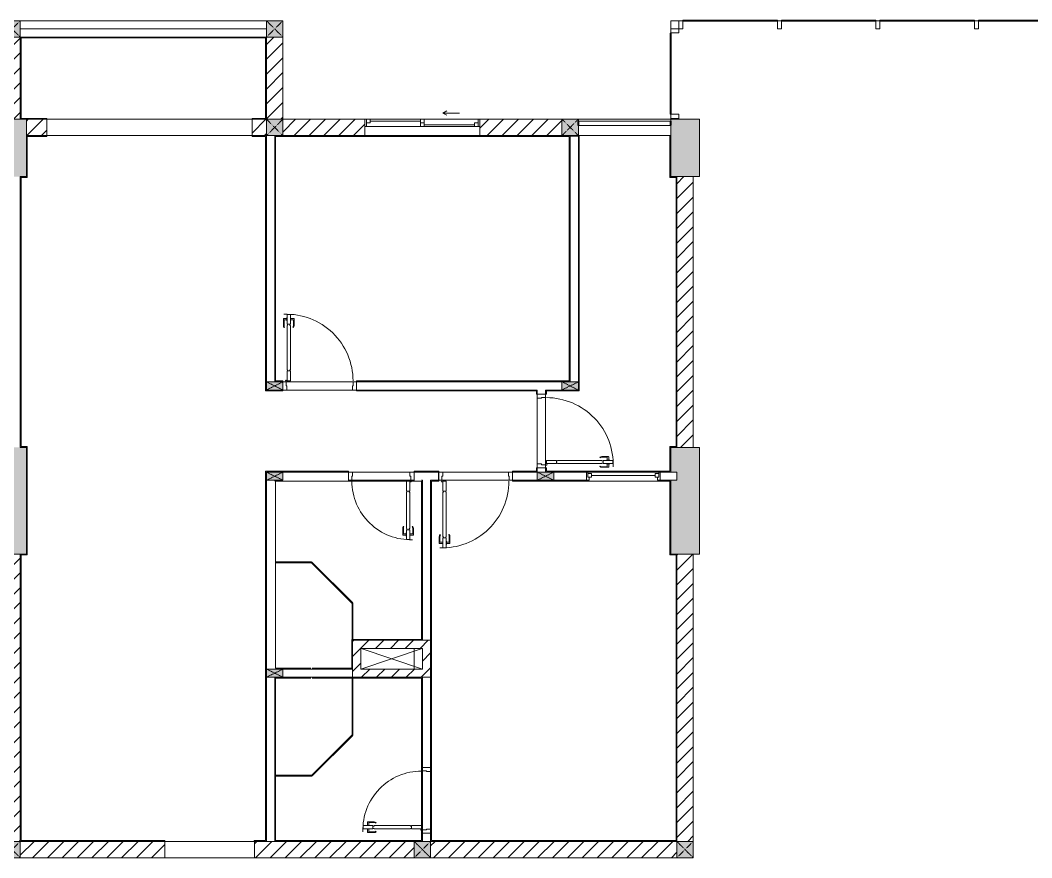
# Model space of a CAD drawing. Header units: millimetres. Extents: x 31444 to 224909, y 392 to 78637.
# Drawn here: x 166807 to 179132, y 35537 to 45743 of the extents above; entities that cross this region are included whole.
import ezdxf

# ---------------------------------------------------------------- set-up
doc = ezdxf.new("R2010")
doc.units = ezdxf.units.MM
doc.linetypes.add('IMPORT-Dash _2_', pattern=[6, 3, -3])
for name, color, linetype, lineweight in [('0-2', 130, 'Continuous', 9), ('A-DETL-GENF-7', 130, 'Continuous', 9), ('A-DOOR-2', 130, 'Continuous', 9), ('A-FLOR-1', 130, 'Continuous', 9), ('A-FLOR-HRAL-5', 130, 'Continuous', 9), ('A-GLAZ-6', 130, 'Continuous', 9), ('A-GLAZ-CURT-4', 130, 'Continuous', 9), ('A-GLAZ-CWMG-1', 130, 'Continuous', 9), ('A-WALL-1', 130, 'Continuous', 9), ('A-WALL-PATT-3', 130, 'Continuous', 9), ('A_1404_dwg-1', 130, 'Continuous', 9), ('I-WALL', 130, 'Continuous', 9), ('I-WALL-1', 130, 'Continuous', 9), ('S-COLS-1', 130, 'Continuous', 9), ('S-COLS-11', 130, 'IMPORT-Dash _2_', 9), ('S-COLS-2', 130, 'Continuous', 9), ('S-COLS-4', 130, 'Continuous', 9), ('S-COLS-HDLN-2', 130, 'IMPORT-Dash _2_', 9)]:
    doc.layers.add(name, color=color, linetype=linetype, lineweight=lineweight)
pattern_1 = [(45, (0, 0), (-90.50967, 90.50967), [])]

# ---------------------------------------------------------------- blocks, each defined once
blk = doc.blocks.new('A_1404_dwg_NCV_TKTC_KET CAU_rvt-1-TKTC_MB HOÀN THIỆN SÀN TẦNG 3-4-4819833-KeyPlan-CH3')
at = {"layer": 'S-COLS-1'}
for points in [[(69253, 43837), (69328, 43837), (69328, 44537), (68978, 44536), (68978, 43837), (69253, 43837)], [(77528, 43837), (77528, 44537), (77178, 44536), (77183, 44512), (77183, 43837), (77453, 43837)], [(69253, 39237), (69328, 39237), (69328, 40537), (68978, 40537), (68978, 39237), (69053, 39237)], [(77253, 39237), (77528, 39237), (77528, 40537), (77178, 40537), (77178, 40237), (77253, 40237), (77253, 40137), (77178, 40137), (77178, 39237)]]:
    blk.add_hatch(color=256, dxfattribs=at).paths.add_polyline_path(points)
at = {"layer": 'A-FLOR-1'}
for p, q in [((75853, 44537), (72453, 44537)), ((76052, 44332), (76052, 44336))]:
    blk.add_line(p, q, dxfattribs=at)
at = {"layer": 'A-FLOR-1', "flags": 128}
blk.add_lwpolyline([(74053, 38087), (74053, 37837), (73403, 37837)], dxfattribs=at)
at = {"layer": 'S-COLS-2'}
for p, q in [((69253, 44537), (69053, 44537)), ((69328, 44337), (69328, 44537)), ((69053, 39237), (69253, 39237))]:
    blk.add_line(p, q, dxfattribs=at)
at = {"layer": 'S-COLS-2', "flags": 128}
for points in [[(77253, 43837), (77528, 43837), (77528, 44537), (77178, 44537)], [(77253, 39237), (77528, 39237), (77528, 40537), (77253, 40537)]]:
    blk.add_lwpolyline(points, dxfattribs=at)
blk = doc.blocks.new('A_1404_dwg_DOOR_CW_01 CANH MO-PANEL KINH - DIW_01-900x2200-CỬA GỖ VÂN LAMINATE-553375-TKTC_MB HOÀN THIỆN SÀN TẦNG 3-4-4819841-KeyPlan-CH3')
at = {"layer": 'A-DETL-GENF-7'}
for p, q in [((49615, 40124), (49615, 40203)), ((49658, 40207), (49619, 40207)), ((49623, 40186), (49623, 40124)), ((49658, 40190), (49627, 40190)), ((49702, 40207), (49741, 40207)), ((49702, 40190), (49733, 40190)), ((49737, 40186), (49737, 40124)), ((49745, 40124), (49745, 40203)), ((49623, 40098), (49629, 40103)), ((49736, 40098), (49730, 40103))]:
    blk.add_line(p, q, dxfattribs=at)
at = {"layer": 'A-DETL-GENF-7', "flags": 128}
for points in [[(49658, 40179), (49660, 40179), (49660, 40219), (49658, 40219)], [(49700, 40259), (49660, 40259), (49660, 40139), (49700, 40139)], [(49702, 40179), (49700, 40179), (49700, 40219), (49702, 40219)], [(49666, 39583), (49660, 39583), (49660, 40125), (49666, 40125), (49666, 40139), (49694, 40139), (49694, 40125), (49700, 40125), (49700, 39583), (49694, 39583), (49694, 39569), (49666, 39569)], [(49660, 39569), (49700, 39569), (49700, 39449), (49660, 39449)]]:
    blk.add_lwpolyline(points, close=True, dxfattribs=at)
at = {"layer": 'A-DETL-GENF-7'}
blk.add_circle((49710, 39447), 10, dxfattribs=at)
for centre, radius, start, end in [((49710, 39447), 814, 88, 180), ((49619, 40203), 4, 90, 180), ((49627, 40186), 4, 90, 180), ((49733, 40186), 4, 0, 90), ((49741, 40203), 4, 0, 90), ((49660, 40124), 45, 180, 215), ((49660, 40124), 37, 180, 215), ((49700, 40124), 37, 325, 0), ((49700, 40124), 45, 325, 0)]:
    blk.add_arc(centre, radius, start, end, dxfattribs=at)
at = {"layer": 'A-DOOR-2'}
blk.add_line((49710, 39437), (49685, 39437), dxfattribs=at)
at = {"layer": 'A-DOOR-2', "flags": 128}
for points in [[(48853, 39337), (48853, 39437), (48893, 39437), (48893, 39387), (48903, 39387), (48903, 39337)], [(49703, 39337), (49703, 39387), (49713, 39387), (49713, 39437), (49753, 39437), (49753, 39337)]]:
    blk.add_lwpolyline(points, close=True, dxfattribs=at)
blk = doc.blocks.new('A_1404_dwg_DOOR_CW_01 CANH MO-PANEL KINH - DIG_02-800x2200-CỬA NHÔM KÍNH-V57-TKTC_MB HOÀN THIỆN SÀN TẦNG 3-4-4819848-KeyPlan-CH3')
at = {"layer": 'A-DETL-GENF-7'}
for p, q in [((112440, 58427), (112519, 58427)), ((112523, 58384), (112523, 58423)), ((112414, 58419), (112418, 58413)), ((112414, 58305), (112418, 58312)), ((112502, 58419), (112440, 58419)), ((112502, 58305), (112440, 58305)), ((112440, 58297), (112519, 58297)), ((112506, 58384), (112506, 58415)), ((112506, 58340), (112506, 58309)), ((112523, 58340), (112523, 58301))]:
    blk.add_line(p, q, dxfattribs=at)
at = {"layer": 'A-DETL-GENF-7', "flags": 128}
for points in [[(111985, 58342), (111985, 58382), (111865, 58382), (111865, 58342)], [(111999, 58348), (111999, 58342), (112441, 58342), (112441, 58348), (112455, 58348), (112455, 58376), (112441, 58376), (112441, 58382), (111999, 58382), (111999, 58376), (111985, 58376), (111985, 58348)], [(112575, 58382), (112575, 58342), (112455, 58342), (112455, 58382)], [(112495, 58384), (112495, 58382), (112534, 58382), (112534, 58384)], [(112495, 58340), (112495, 58342), (112534, 58342), (112534, 58340)]]:
    blk.add_lwpolyline(points, close=True, dxfattribs=at)
at = {"layer": 'A-DETL-GENF-7'}
blk.add_circle((111863, 58392), 10, dxfattribs=at)
for centre, radius, start, end in [((112440, 58382), 45, 90, 125), ((112519, 58423), 4, 0, 90), ((111863, 58392), 714, 270, 2), ((112440, 58342), 45, 235, 270), ((112440, 58382), 37, 90, 125), ((112440, 58342), 37, 235, 270), ((112502, 58415), 4, 0, 90), ((112502, 58309), 4, 270, 0), ((112519, 58301), 4, 270, 0)]:
    blk.add_arc(centre, radius, start, end, dxfattribs=at)
at = {"layer": 'A-DOOR-2'}
blk.add_line((111853, 58392), (111853, 58367), dxfattribs=at)
at = {"layer": 'A-DOOR-2', "flags": 128}
for points in [[(111753, 58435), (111753, 58385), (111803, 58385), (111803, 58395), (111853, 58395), (111853, 58435)], [(111753, 57685), (111753, 57635), (111853, 57635), (111853, 57675), (111803, 57675), (111803, 57685)]]:
    blk.add_lwpolyline(points, close=True, dxfattribs=at)
blk = doc.blocks.new('A_1404_dwg_DOOR_CW_01 CANH MO-PANEL KINH - DIW_01-900x2200-CỬA GỖ VÂN LAMINATE-V58-TKTC_MB HOÀN THIỆN SÀN TẦNG 3-4-4819849-KeyPlan-CH3')
at = {"layer": 'A-DETL-GENF-7'}
for p, q in [((109882, 56930), (109882, 56969)), ((109966, 56973), (109886, 56973)), ((109899, 56930), (109899, 56961)), ((109903, 56965), (109966, 56965)), ((109991, 56965), (109987, 56959)), ((109882, 56886), (109882, 56847)), ((109966, 56843), (109886, 56843)), ((109899, 56886), (109899, 56855)), ((109903, 56851), (109966, 56851)), ((109991, 56851), (109987, 56858))]:
    blk.add_line(p, q, dxfattribs=at)
at = {"layer": 'A-DETL-GENF-7', "flags": 128}
for points in [[(109831, 56888), (109831, 56928), (109951, 56928), (109951, 56888)], [(109910, 56930), (109910, 56928), (109871, 56928), (109871, 56930)], [(109910, 56886), (109910, 56888), (109871, 56888), (109871, 56886)], [(110507, 56922), (110507, 56928), (109965, 56928), (109965, 56922), (109951, 56922), (109951, 56894), (109965, 56894), (109965, 56888), (110507, 56888), (110507, 56894), (110521, 56894), (110521, 56922)], [(110521, 56928), (110521, 56888), (110641, 56888), (110641, 56928)]]:
    blk.add_lwpolyline(points, close=True, dxfattribs=at)
at = {"layer": 'A-DETL-GENF-7'}
blk.add_circle((110643, 56878), 10, dxfattribs=at)
for centre, radius, start, end in [((110643, 56878), 814, 90, 182), ((109886, 56969), 4, 90, 180), ((109903, 56961), 4, 90, 180), ((109966, 56928), 45, 55, 90), ((109966, 56928), 37, 55, 90), ((109886, 56847), 4, 180, 270), ((109903, 56855), 4, 180, 270), ((109966, 56888), 37, 270, 305), ((109966, 56888), 45, 270, 305)]:
    blk.add_arc(centre, radius, start, end, dxfattribs=at)
at = {"layer": 'A-DOOR-2'}
blk.add_line((110653, 56878), (110653, 56903), dxfattribs=at)
at = {"layer": 'A-DOOR-2', "flags": 128}
blk.add_lwpolyline([(110753, 57685), (110753, 57735), (110653, 57735), (110653, 57695), (110703, 57695), (110703, 57685)], close=True, dxfattribs=at)
blk.add_lwpolyline([(110753, 56837), (110753, 56885), (110703, 56885), (110703, 56875), (110653, 56875), (110653, 56837)], dxfattribs=at)
blk = doc.blocks.new('A_1404_dwg_M_Fixed - 900 x 1400-901190-TKTC_MB HOÀN THIỆN SÀN TẦNG 3-4-4819850-KeyPlan-CH3')
at = {"layer": 'A-GLAZ-6'}
blk.add_line((111794, 60598), (111794, 61372), dxfattribs=at)
at = {"layer": 'A-GLAZ-6', "flags": 128}
for points in [[(111772, 61416), (111772, 61372), (111816, 61372), (111816, 61416), (111753, 61416), (111753, 61434)], [(111816, 61403), (111853, 61403), (111853, 61435)], [(111753, 60535), (111753, 60554), (111816, 60554), (111816, 60598), (111772, 60598), (111772, 60554)], [(111816, 60567), (111853, 60567), (111853, 60535)]]:
    blk.add_lwpolyline(points, dxfattribs=at)
blk = doc.blocks.new('A_1404_dwg_Railing - 50 x 10mm-901205-TKTC_MB HOÀN THIỆN SÀN TẦNG 3-4-4819861-KeyPlan-CH3')
at = {"layer": 'A-FLOR-HRAL-5', "flags": 128}
blk.add_lwpolyline([(107527, 61567), (107477, 61567), (107477, 61557), (107527, 61557)], close=True, dxfattribs=at)
blk = doc.blocks.new('A_1404_dwg_Railing - 50 x 10mm-901205-TKTC_MB HOÀN THIỆN SÀN TẦNG 3-4-V104-KeyPlan-CH3')
at = {"layer": 'A-FLOR-HRAL-5'}
blk.add_line((62258, 24562), (62258, 24612), dxfattribs=at)
at = {"layer": 'A-FLOR-HRAL-5', "flags": 128}
blk.add_lwpolyline([(62248, 24612), (62248, 24562), (62258, 24562)], dxfattribs=at)
blk = doc.blocks.new('A_1404_dwg_Railing - Railing-998722-TKTC_MB HOÀN THIỆN SÀN TẦNG 3-4-4819929-KeyPlan-CH3')
at = {"layer": 'A-FLOR-HRAL-5'}
for p, q in [((77173, 44512), (76058, 44512)), ((76058, 44462), (77173, 44462))]:
    blk.add_line(p, q, dxfattribs=at)
for name, p, rotation in [('A_1404_dwg_Railing - 50 x 10mm-901205-TKTC_MB HOÀN THIỆN SÀN TẦNG 3-4-V104-KeyPlan-CH3', (138305, 69074), 180), ('A_1404_dwg_Railing - 50 x 10mm-901205-TKTC_MB HOÀN THIỆN SÀN TẦNG 3-4-4819861-KeyPlan-CH3', (15616, 151990), 270)]:
    blk.add_blockref(name, p, dxfattribs=dict(rotation=rotation))
blk = doc.blocks.new('A_1404_dwg_System Panel - Glazed-647900-TKTC_MB HOÀN THIỆN SÀN TẦNG 3-4-4819871-KeyPlan-CH3')
at = {"layer": 'A-GLAZ-CURT-4'}
blk.add_hatch(color=256, dxfattribs=at).paths.add_polyline_path([(65500, 32532), (65943, 32532), (65943, 32542), (65500, 32537)])
blk.add_line((65943, 32542), (65500, 32542), dxfattribs=at)
at = {"layer": 'A-GLAZ-CURT-4', "flags": 128}
blk.add_lwpolyline([(65502, 32532), (65943, 32532), (65943, 32542)], dxfattribs=at)
blk = doc.blocks.new('A_1404_dwg_System Panel - Glazed-579379-TKTC_MB HOÀN THIỆN SÀN TẦNG 3-4-4819872-KeyPlan-CH3')
at = {"layer": 'A-GLAZ-CURT-4'}
blk.add_hatch(color=256, dxfattribs=at).paths.add_polyline_path([(65008, 32038), (65500, 32537), (65496, 32540), (65004, 32041)])
blk.add_line((65496, 32540), (65001, 32045), dxfattribs=at)
at = {"layer": 'A-GLAZ-CURT-4', "flags": 128}
blk.add_lwpolyline([(65009, 32039), (65504, 32533), (65496, 32540)], dxfattribs=at)
blk = doc.blocks.new('A_1404_dwg_System Panel - Glazed-703244-TKTC_MB HOÀN THIỆN SÀN TẦNG 3-4-4819930-KeyPlan-CH3')
at = {"layer": 'A-GLAZ-CURT-4'}
blk.add_hatch(color=256, dxfattribs=at).paths.add_polyline_path([(73301, 37033), (73306, 37033), (73303, 37727), (73296, 37727), (73297, 37036)])
at = {"layer": 'A-GLAZ-CURT-4', "flags": 128}
blk.add_lwpolyline([(73306, 37033), (73306, 37727), (73296, 37727), (73296, 37033)], close=True, dxfattribs=at)
blk = doc.blocks.new('A_1404_dwg_System Panel - Glazed-901200-TKTC_MB HOÀN THIỆN SÀN TẦNG 3-4-4819874-KeyPlan-CH3')
at = {"layer": 'A-GLAZ-CURT-4'}
blk.add_hatch(color=256, dxfattribs=at).paths.add_polyline_path([(65502, 29932), (65943, 29932), (65943, 29942), (65502, 29937), (65502, 29933)])
blk.add_line((65943, 29942), (65504, 29942), dxfattribs=at)
at = {"layer": 'A-GLAZ-CURT-4', "flags": 128}
blk.add_lwpolyline([(65502, 29932), (65943, 29932), (65943, 29942)], dxfattribs=at)
blk = doc.blocks.new('A_1404_dwg_System Panel - Glazed-579637-TKTC_MB HOÀN THIỆN SÀN TẦNG 3-4-4819875-KeyPlan-CH3')
at = {"layer": 'A-GLAZ-CURT-4'}
blk.add_hatch(color=256, dxfattribs=at).paths.add_polyline_path([(65499, 29933), (65502, 29944), (65004, 30435), (65003, 30429), (65009, 30423)])
blk.add_line((65506, 29940), (65009, 30437), dxfattribs=at)
at = {"layer": 'A-GLAZ-CURT-4', "flags": 128}
blk.add_lwpolyline([(65001, 30431), (65499, 29933), (65506, 29940)], dxfattribs=at)
blk = doc.blocks.new('A_1404_dwg_System Panel - Glazed-1013752-TKTC_MB HOÀN THIỆN SÀN TẦNG 3-4-4819931-KeyPlan-CH3')
at = {"layer": 'A-GLAZ-CURT-4'}
blk.add_hatch(color=256, dxfattribs=at).paths.add_polyline_path([(73306, 38192), (73301, 38639), (73296, 38636), (73296, 38192), (73304, 38192)])
at = {"layer": 'A-GLAZ-CURT-4', "flags": 128}
blk.add_lwpolyline([(73296, 38639), (73296, 38192), (73306, 38192), (73306, 38639)], close=True, dxfattribs=at)
blk = doc.blocks.new('A_1404_dwg_G1_SOF - BO TRU - 100x200-745959-TKTC_MB HOÀN THIỆN SÀN TẦNG 3-4-4819847-KeyPlan-CH3')
at = {"layer": 'S-COLS-1'}
blk.add_hatch(color=256, dxfattribs=at).paths.add_polyline_path([(111053, 40037), (111053, 40237), (110953, 40237), (110953, 40037)])
at = {"layer": 'S-COLS-1', "flags": 128}
blk.add_lwpolyline([(110953, 40037), (111053, 40037), (111053, 40237), (110953, 40237)], close=True, dxfattribs=at)
at = {"layer": 'S-COLS-HDLN-2'}
for p, q in [((110953, 40037), (111053, 40237)), ((111053, 40037), (110953, 40237))]:
    blk.add_line(p, q, dxfattribs=at)
blk = doc.blocks.new('A_1404_dwg_DOOR_CW_01 CANH MO-PANEL KINH - DIG_01-900x2200-CỬA NHÔM KÍNH-901215-TKTC_MB HOÀN THIỆN SÀN TẦNG 3-4-4819898-KeyPlan-CH3')
at = {"layer": 'A-DETL-GENF-7'}
for p, q in [((37908, 52507), (37869, 52507)), ((37952, 52507), (37991, 52507)), ((37865, 52424), (37865, 52503)), ((37873, 52486), (37873, 52424)), ((37873, 52398), (37879, 52403)), ((37908, 52490), (37877, 52490)), ((37952, 52490), (37983, 52490)), ((37986, 52398), (37980, 52403)), ((37987, 52486), (37987, 52424)), ((37995, 52424), (37995, 52503))]:
    blk.add_line(p, q, dxfattribs=at)
at = {"layer": 'A-DETL-GENF-7', "flags": 128}
for points in [[(37908, 52479), (37910, 52479), (37910, 52519), (37908, 52519)], [(37950, 52559), (37910, 52559), (37910, 52439), (37950, 52439)], [(37952, 52479), (37950, 52479), (37950, 52519), (37952, 52519)], [(37916, 51883), (37910, 51883), (37910, 52425), (37916, 52425), (37916, 52439), (37944, 52439), (37944, 52425), (37950, 52425), (37950, 51883), (37944, 51883), (37944, 51869), (37916, 51869)], [(37910, 51869), (37950, 51869), (37950, 51749), (37910, 51749)]]:
    blk.add_lwpolyline(points, close=True, dxfattribs=at)
at = {"layer": 'A-DETL-GENF-7'}
blk.add_circle((37960, 51747), 10, dxfattribs=at)
for centre, radius, start, end in [((37960, 51747), 814, 88, 180), ((37869, 52503), 4, 90, 180), ((37991, 52503), 4, 0, 90), ((37910, 52424), 45, 180, 215), ((37877, 52486), 4, 90, 180), ((37910, 52424), 37, 180, 215), ((37950, 52424), 37, 325, 0), ((37983, 52486), 4, 0, 90), ((37950, 52424), 45, 325, 0)]:
    blk.add_arc(centre, radius, start, end, dxfattribs=at)
at = {"layer": 'A-DOOR-2'}
blk.add_line((37960, 51737), (37935, 51737), dxfattribs=at)
at = {"layer": 'A-DOOR-2', "flags": 128}
for points in [[(37103, 51637), (37103, 51737), (37143, 51737), (37143, 51687), (37153, 51687), (37153, 51637)], [(37953, 51637), (37953, 51687), (37963, 51687), (37963, 51737), (38003, 51737), (38003, 51637)]]:
    blk.add_lwpolyline(points, close=True, dxfattribs=at)
blk = doc.blocks.new('A_1404_dwg_NCV_TKTC_TANG 3 - 4_rvt-1-TKTC_MB HOÀN THIỆN SÀN TẦNG 3-4-4819943-KeyPlan-CH3')
at = {"layer": 'A-WALL-PATT-3'}
for points in [[(69263, 44547), (69263, 45537), (69253, 45537), (69253, 44547)], [(72253, 44537), (72253, 45537), (72243, 45537), (72243, 44537)], [(69328, 43827), (69338, 43827), (69338, 44327), (69328, 44327), (69328, 43837)], [(72253, 41237), (72253, 44337), (72243, 44337), (72243, 41237)], [(72353, 41337), (72363, 41337), (72363, 44327), (72353, 44327), (72353, 41347)], [(75943, 41337), (75953, 41337), (75953, 44337), (75943, 44337), (75943, 41347)], [(76063, 41227), (76063, 44337), (76053, 44337), (76053, 41227)], [(77178, 43837), (77178, 44337), (77168, 44337), (77168, 43837)], [(69253, 43827), (69328, 43827), (69328, 43837), (69253, 43837)], [(69253, 40537), (69263, 40537), (69263, 43827), (69253, 43827), (69253, 40547)], [(77178, 43827), (77243, 43827), (77243, 43837), (77168, 43837), (77168, 43827)], [(77243, 40537), (77253, 40537), (77253, 43837), (77243, 43837), (77243, 40547)], [(75853, 41227), (76053, 41227), (76053, 41237), (75663, 41237), (75663, 41227)], [(69338, 40537), (69338, 40547), (69263, 40547), (69263, 40537), (69328, 40537)], [(69338, 39227), (69338, 40537), (69328, 40537), (69328, 39227)], [(77243, 40537), (77243, 40547), (77168, 40547), (77168, 40537), (77178, 40537)], [(77178, 40247), (77178, 40537), (77168, 40537), (77168, 40247)], [(72253, 35747), (72253, 40247), (72243, 40247), (72243, 35747)], [(75663, 40237), (77178, 40237), (77178, 40247), (75663, 40247)], [(74263, 35737), (74263, 40137), (74253, 40137), (74253, 35737)], [(77178, 39227), (77178, 40127), (77168, 40127), (77168, 39227)], [(69253, 39227), (69328, 39227), (69328, 39237), (69253, 39237)], [(69253, 35747), (69263, 35747), (69263, 39227), (69253, 39227), (69253, 37337)], [(77243, 39227), (77253, 39227), (77253, 39237), (77178, 39237), (77178, 39227)], [(77253, 35747), (77253, 39227), (77243, 39227), (77243, 35747)], [(77253, 35737), (77253, 35747), (74263, 35747), (74263, 35737), (77243, 35737)]]:
    blk.add_hatch(color=256, dxfattribs=at).paths.add_polyline_path(points)
h = blk.add_hatch(color=256, dxfattribs=at)
h.paths.add_polyline_path([(69578, 44537), (69578, 44537), (69578, 44547), (69253, 44547), (69253, 44537), (69328, 44537)])
h.paths.add_polyline_path([(72078, 44537), (72243, 44537), (72243, 44547), (72078, 44547)])
h = blk.add_hatch(color=256, dxfattribs=at)
h.paths.add_polyline_path([(72078, 44327), (72243, 44327), (72243, 44337), (72078, 44337)])
h.paths.add_polyline_path([(69578, 44327), (69578, 44337), (69328, 44337), (69328, 44327), (69578, 44327)])
h = blk.add_hatch(color=256, dxfattribs=at)
h.paths.add_polyline_path([(74853, 44327), (75943, 44327), (75943, 44337), (74853, 44337)])
h.paths.add_polyline_path([(72453, 44327), (73453, 44327), (73453, 44337), (72353, 44337), (72353, 44327), (72402, 44327)])
h = blk.add_hatch(color=256, dxfattribs=at)
h.paths.add_polyline_path([(74589, 41337), (75943, 41337), (75943, 41347), (73351, 41347), (73351, 41337), (74351, 41337)])
h.paths.add_polyline_path([(72451, 41337), (72451, 41347), (72363, 41347), (72363, 41337)])
h = blk.add_hatch(color=256, dxfattribs=at)
h.paths.add_polyline_path([(75553, 41227), (75553, 41237), (73351, 41237), (73351, 41227), (75543, 41227)])
h.paths.add_polyline_path([(72253, 41227), (72451, 41227), (72451, 41237), (72243, 41237), (72243, 41227)])
h = blk.add_hatch(color=256, dxfattribs=at)
h.paths.add_polyline_path([(75553, 40247), (75553, 40287), (75543, 40287), (75543, 40247)])
h.paths.add_polyline_path([(75553, 41187), (75553, 41227), (75543, 41227), (75543, 41187)])
h = blk.add_hatch(color=256, dxfattribs=at)
h.paths.add_polyline_path([(75653, 40237), (75663, 40237), (75663, 40287), (75653, 40287), (75653, 40247)])
h.paths.add_polyline_path([(75653, 41187), (75663, 41187), (75663, 41237), (75653, 41237), (75653, 41227)])
h = blk.add_hatch(color=256, dxfattribs=at)
h.paths.add_polyline_path([(74253, 40237), (74351, 40237), (74351, 40247), (74051, 40247), (74051, 40237)])
h.paths.add_polyline_path([(72453, 40237), (73251, 40237), (73251, 40247), (72253, 40247), (72253, 40237)])
h.paths.add_polyline_path([(75553, 40237), (75553, 40247), (75251, 40247), (75251, 40237), (75543, 40237)])
h = blk.add_hatch(color=256, dxfattribs=at)
h.paths.add_polyline_path([(77168, 40127), (77178, 40127), (77178, 40137), (77051, 40137), (77051, 40127)])
h.paths.add_polyline_path([(74263, 40127), (74351, 40127), (74351, 40137), (74263, 40137)])
h.paths.add_polyline_path([(76151, 40127), (76151, 40137), (75251, 40137), (75251, 40127), (75753, 40127)])
h = blk.add_hatch(color=256, dxfattribs=at)
h.paths.add_polyline_path([(72236, 35737), (72253, 35737), (72253, 35747), (72103, 35747), (72105, 35737)])
h.paths.add_polyline_path([(71013, 35737), (71013, 35747), (69253, 35747), (69253, 35737), (69263, 35737)])
at = {"layer": 'A-FLOR-1'}
for p, q in [((69578, 44537), (69578, 44337)), ((75653, 40327), (75653, 41147)), ((73291, 40137), (74011, 40137)), ((71013, 35737), (72103, 35737))]:
    blk.add_line(p, q, dxfattribs=at)
at = {"layer": 'A-FLOR-1', "flags": 128}
for points in [[(72078, 44337), (69578, 44337), (72078, 44337), (72078, 44537), (69578, 44537)], [(72103, 35737), (71015, 35737), (71015, 35537), (72105, 35537), (72105, 35737)]]:
    blk.add_lwpolyline(points, dxfattribs=at)
for points in [[(72491, 41337), (73311, 41337)], [(73301, 41237), (72501, 41237)], [(75553, 40337), (75553, 41137)], [(73301, 40237), (74001, 40237)], [(74401, 40237), (75201, 40237)], [(75211, 40137), (74391, 40137)]]:
    blk.add_lwpolyline(points, close=True, dxfattribs=at)
at = {"layer": 'A-WALL-1'}
for p, q in [((76053, 44462), (76053, 44337)), ((77178, 44462), (77178, 44337)), ((72353, 44337), (72253, 44337)), ((72253, 44337), (72253, 41337)), ((72353, 41337), (72353, 44337)), ((77168, 44337), (76063, 44337)), ((72491, 41337), (73311, 41337)), ((73351, 41337), (73351, 41237)), ((75853, 41337), (73351, 41337)), ((73301, 41237), (72501, 41237)), ((73351, 41237), (75553, 41237)), ((75553, 41237), (75553, 41227)), ((75553, 41227), (75553, 41187)), ((75553, 41187), (75653, 41187)), ((75653, 41237), (75853, 41237)), ((75653, 41187), (75653, 41237)), ((75553, 40337), (75553, 41137)), ((75653, 41147), (75653, 40327)), ((73251, 40237), (72453, 40237)), ((73251, 40137), (73251, 40237)), ((73301, 40237), (74001, 40237)), ((74051, 40237), (74051, 40137)), ((74351, 40237), (74051, 40237)), ((74351, 40137), (74351, 40237)), ((74401, 40237), (75201, 40237)), ((75251, 40237), (75251, 40137)), ((75553, 40237), (75251, 40237)), ((75653, 40287), (75553, 40287)), ((75553, 40287), (75553, 40247)), ((75553, 40247), (75553, 40237)), ((75653, 40237), (75653, 40287)), ((72253, 40137), (72253, 37837)), ((72353, 40127), (72353, 40137)), ((74263, 40137), (74351, 40137)), ((75211, 40137), (74391, 40137)), ((75251, 40137), (75553, 40137)), ((75753, 40137), (76151, 40137)), ((77051, 40137), (77178, 40137)), ((74153, 35737), (74253, 35737))]:
    blk.add_line(p, q, dxfattribs=at)
at = {"layer": 'A-WALL-1', "flags": 128}
for points in [[(76053, 44512), (76053, 44537), (77178, 44537), (77178, 44512)], [(76053, 41337), (76053, 44332), (75953, 44332), (75953, 41337)], [(76151, 40137), (76151, 40237), (75753, 40237)], [(77178, 40137), (77253, 40137), (77253, 40237), (77051, 40237), (77051, 40137)], [(74143, 40137), (74153, 40137), (74153, 38187), (74253, 38187), (74253, 40137), (74263, 40137)], [(72253, 37737), (72253, 35737), (72353, 35737), (72353, 37737)], [(72453, 37737), (73301, 37737), (73301, 37837), (72453, 37837)], [(74253, 35737), (74253, 35837), (74153, 35837), (74153, 35737)]]:
    blk.add_lwpolyline(points, dxfattribs=at)
blk.add_lwpolyline([(74253, 36637), (74253, 37737), (74153, 37737), (74153, 36637)], close=True, dxfattribs=at)
at = {"layer": 'I-WALL'}
for p, q in [((69263, 45537), (72243, 45537)), ((72243, 45527), (69263, 45527)), ((73453, 44337), (74853, 44337)), ((74853, 44327), (73453, 44327)), ((73351, 41337), (75853, 41337)), ((75553, 41237), (73351, 41237)), ((75553, 41187), (75553, 41227)), ((75653, 41237), (75653, 41187)), ((72453, 40237), (73251, 40237)), ((74051, 40237), (74351, 40237)), ((75251, 40237), (75553, 40237)), ((75553, 40247), (75553, 40287)), ((75653, 40287), (75653, 40237)), ((74051, 40127), (73251, 40127)), ((74351, 40137), (74263, 40137)), ((75553, 40137), (75251, 40137)), ((76151, 40137), (75753, 40137)), ((77051, 40127), (76151, 40127)), ((77178, 40137), (77051, 40137))]:
    blk.add_line(p, q, dxfattribs=at)
at = {"layer": 'I-WALL-1'}
for p, q in [((72453, 44337), (72353, 44337)), ((75953, 41337), (75953, 44337)), ((76053, 44337), (76053, 41337)), ((75553, 41227), (75553, 41237)), ((75553, 40237), (75553, 40247)), ((72253, 37837), (72253, 40137)), ((72353, 40137), (72353, 40127)), ((72363, 39132), (72363, 39142)), ((73306, 38197), (73296, 38197)), ((72363, 36532), (72363, 36542))]:
    blk.add_line(p, q, dxfattribs=at)
at = {"layer": 'I-WALL-1', "flags": 128}
for points in [[(69253, 45537), (69253, 44547), (69253, 44537), (69578, 44537), (69578, 44547), (69263, 44547), (69263, 45537)], [(72243, 44537), (72253, 44537), (72253, 45537), (72243, 45537), (72243, 44547), (72078, 44547), (72078, 44537)], [(69263, 39227), (69328, 39227), (69338, 39227), (69338, 40537), (69338, 40547), (69263, 40547), (69263, 43827), (69328, 43827), (69338, 43827), (69338, 44327), (69578, 44327), (69578, 44337), (69328, 44337), (69328, 44327), (69328, 43837), (69253, 43837), (69253, 43827), (69253, 40537), (69263, 40537), (69328, 40537), (69328, 39237), (69253, 39237), (69253, 39227), (69253, 35747), (69253, 35737), (71013, 35737), (71013, 35747), (69263, 35747)]]:
    blk.add_lwpolyline(points, close=True, dxfattribs=at)
for points in [[(72253, 41337), (72253, 44337), (72243, 44337), (72078, 44337), (72078, 44327), (72243, 44327), (72243, 41237), (72243, 41227), (72451, 41227), (72451, 41237)], [(72353, 44337), (72353, 44327), (72353, 41337)], [(72451, 41337), (72451, 41347), (72363, 41347), (72363, 44327), (73453, 44327), (73453, 44337), (72453, 44337)], [(75853, 44337), (74853, 44337), (74853, 44327), (75943, 44327), (75943, 41347), (73351, 41347), (73351, 41337)], [(75753, 40237), (77178, 40237), (77178, 40247), (77178, 40537), (77243, 40537), (77253, 40537), (77253, 43837), (77243, 43837), (77178, 43837), (77178, 44337), (77168, 44337), (77168, 43837), (77168, 43827), (77243, 43827), (77243, 40547), (77168, 40547), (77168, 40537), (77168, 40247), (75663, 40247), (75663, 40287), (75653, 40287)], [(75653, 41187), (75663, 41187), (75663, 41227), (76053, 41227), (76063, 41227), (76063, 44337), (76053, 44337)], [(75953, 44337), (75943, 44337), (75853, 44337)], [(73351, 41237), (73351, 41227), (75543, 41227), (75543, 41187), (75553, 41187)], [(75853, 41237), (75663, 41237), (75653, 41237)], [(73251, 40237), (73251, 40247), (72253, 40247), (72243, 40247), (72243, 35747), (72103, 35747), (72103, 35737), (72253, 35737), (72253, 35747), (72253, 37737)], [(74351, 40237), (74351, 40247), (74051, 40247), (74051, 40237)], [(75553, 40287), (75543, 40287), (75543, 40247), (75251, 40247), (75251, 40237)], [(72363, 39142), (72363, 40127), (73251, 40127), (73251, 40137)], [(72453, 37837), (73303, 37837), (73303, 37847), (73303, 38187), (74143, 38187), (74153, 38187), (74153, 40137), (74143, 40137)], [(74051, 40137), (74051, 40127), (74143, 40127), (74143, 38197), (73306, 38197)], [(74263, 40137), (74253, 40137), (74253, 35737), (74263, 35737), (77253, 35737), (77253, 35747), (77253, 39227), (77253, 39237), (77178, 39237), (77178, 40127), (77178, 40137)], [(77051, 40137), (77051, 40127), (77168, 40127), (77168, 39227), (77178, 39227), (77243, 39227), (77243, 35747), (74263, 35747), (74263, 40127), (74351, 40127), (74351, 40137)], [(75251, 40137), (75251, 40127), (76151, 40127), (76151, 40137)], [(72793, 37847), (72363, 37847), (72363, 39132)], [(73293, 38197), (73293, 38187), (73293, 37847), (72809, 37847)], [(72353, 37737), (72353, 37727), (72353, 35747), (72353, 35737), (74053, 35737)], [(72809, 37727), (74143, 37727), (74143, 35747), (72363, 35747), (72363, 36532)], [(72363, 36542), (72363, 37727), (72793, 37727)], [(74153, 35737), (74153, 37737), (74143, 37737), (72453, 37737)], [(74053, 35737), (74143, 35737), (74153, 35737)]]:
    blk.add_lwpolyline(points, dxfattribs=at)
for name in ['A_1404_dwg_Railing - Railing-998722-TKTC_MB HOÀN THIỆN SÀN TẦNG 3-4-4819929-KeyPlan-CH3', 'A_1404_dwg_System Panel - Glazed-1013752-TKTC_MB HOÀN THIỆN SÀN TẦNG 3-4-4819931-KeyPlan-CH3', 'A_1404_dwg_System Panel - Glazed-703244-TKTC_MB HOÀN THIỆN SÀN TẦNG 3-4-4819930-KeyPlan-CH3']:
    blk.add_blockref(name, (0, 0))
for name, p, rotation in [('A_1404_dwg_DOOR_CW_01 CANH MO-PANEL KINH - DIW_01-900x2200-CỬA GỖ VÂN LAMINATE-V58-TKTC_MB HOÀN THIỆN SÀN TẦNG 3-4-4819849-KeyPlan-CH3', (15616, 151990), 270), ('A_1404_dwg_G1_SOF - BO TRU - 100x200-745959-TKTC_MB HOÀN THIỆN SÀN TẦNG 3-4-4819847-KeyPlan-CH3', (112490, -69716), 90), ('A_1404_dwg_G1_SOF - BO TRU - 100x200-745959-TKTC_MB HOÀN THIỆN SÀN TẦNG 3-4-4819847-KeyPlan-CH3', (116090, -69716), 90), ('A_1404_dwg_DOOR_CW_01 CANH MO-PANEL KINH - DIG_01-900x2200-CỬA NHÔM KÍNH-901215-TKTC_MB HOÀN THIỆN SÀN TẦNG 3-4-4819898-KeyPlan-CH3', (23916, 78290), 270), ('A_1404_dwg_G1_SOF - BO TRU - 100x200-745959-TKTC_MB HOÀN THIỆN SÀN TẦNG 3-4-4819847-KeyPlan-CH3', (112490, -70816), 90), ('A_1404_dwg_DOOR_CW_01 CANH MO-PANEL KINH - DIG_02-800x2200-CỬA NHÔM KÍNH-V57-TKTC_MB HOÀN THIỆN SÀN TẦNG 3-4-4819848-KeyPlan-CH3', (15616, 151990), 270), ('A_1404_dwg_DOOR_CW_01 CANH MO-PANEL KINH - DIW_01-900x2200-CỬA GỖ VÂN LAMINATE-553375-TKTC_MB HOÀN THIỆN SÀN TẦNG 3-4-4819841-KeyPlan-CH3', (124103, 79574), 180), ('A_1404_dwg_G1_SOF - BO TRU - 100x200-745959-TKTC_MB HOÀN THIỆN SÀN TẦNG 3-4-4819847-KeyPlan-CH3', (115790, -70816), 90), ('A_1404_dwg_M_Fixed - 900 x 1400-901190-TKTC_MB HOÀN THIỆN SÀN TẦNG 3-4-4819850-KeyPlan-CH3', (15616, 151990), 270), ('A_1404_dwg_System Panel - Glazed-901200-TKTC_MB HOÀN THIỆN SÀN TẦNG 3-4-4819874-KeyPlan-CH3', (138305, 69074), 180), ('A_1404_dwg_System Panel - Glazed-579637-TKTC_MB HOÀN THIỆN SÀN TẦNG 3-4-4819875-KeyPlan-CH3', (138305, 69074), 180), ('A_1404_dwg_G1_SOF - BO TRU - 100x200-745959-TKTC_MB HOÀN THIỆN SÀN TẦNG 3-4-4819847-KeyPlan-CH3', (112490, -73216), 90), ('A_1404_dwg_System Panel - Glazed-579379-TKTC_MB HOÀN THIỆN SÀN TẦNG 3-4-4819872-KeyPlan-CH3', (138305, 69074), 180), ('A_1404_dwg_DOOR_CW_01 CANH MO-PANEL KINH - DIG_02-800x2200-CỬA NHÔM KÍNH-V57-TKTC_MB HOÀN THIỆN SÀN TẦNG 3-4-4819848-KeyPlan-CH3', (186005, 94272), 180), ('A_1404_dwg_System Panel - Glazed-647900-TKTC_MB HOÀN THIỆN SÀN TẦNG 3-4-4819871-KeyPlan-CH3', (138305, 69074), 180)]:
    blk.add_blockref(name, p, dxfattribs=dict(rotation=rotation))
blk = doc.blocks.new('A_1404_dwg_1_FAMILY RVT - W01-WxH 1400x1400xmm-V5-TKTC_MB HOÀN THIỆN SÀN TẦNG 3-4-4819954-KeyPlan-CH3')
at = {"layer": 'A-GLAZ-6'}
for p, q in [((63453, 44536), (63453, 44337)), ((63472, 44536), (63472, 44447)), ((63516, 44514), (64130, 44514)), ((64130, 44536), (64175, 44536)), ((64401, 44612), (64604, 44612)), ((64834, 44536), (64834, 44447)), ((64175, 44492), (64130, 44492)), ((64175, 44469), (64789, 44469))]:
    blk.add_line(p, q, dxfattribs=at)
at = {"layer": 'A-GLAZ-6', "flags": 128}
for points in [[(64452, 44638), (64401, 44612), (64452, 44587)], [(64853, 44337), (64853, 44536), (63453, 44536), (63516, 44536)], [(64130, 44447), (64130, 44536), (63516, 44536), (63516, 44492), (63472, 44492)], [(64175, 44447), (64175, 44536), (64834, 44536), (64853, 44536)], [(63453, 44447), (63472, 44447), (64130, 44447), (64175, 44447), (64789, 44447), (64853, 44447)], [(64834, 44492), (64789, 44492), (64789, 44447)]]:
    blk.add_lwpolyline(points, dxfattribs=at)
blk = doc.blocks.new('A_1404_dwg_System Panel - Glazed-1838995-TKTC_MB HOÀN THIỆN SÀN TẦNG 3-4-4819977-KeyPlan-CH3')
at = {"layer": 'A-GLAZ-CURT-4', "flags": 128}
blk.add_lwpolyline([(77328, 45731), (78478, 45731), (78478, 45743), (77328, 45743)], close=True, dxfattribs=at)
blk = doc.blocks.new('A_1404_dwg_Rectangular Mullion - 50 x 100mm-1839002-TKTC_MB HOÀN THIỆN SÀN TẦNG 3-4-4819980-KeyPlan-CH3')
at = {"layer": 'A-GLAZ-CWMG-1', "flags": 128}
blk.add_lwpolyline([(77278, 45637), (77328, 45637), (77328, 45737), (77278, 45737)], close=True, dxfattribs=at)
blk = doc.blocks.new('A_1404_dwg_Rectangular Mullion - 50 x 100mm-1838993-TKTC_MB HOÀN THIỆN SÀN TẦNG 3-4-4819981-KeyPlan-CH3')
at = {"layer": 'A-GLAZ-CWMG-1', "flags": 128}
blk.add_lwpolyline([(78478, 45637), (78528, 45637), (78528, 45737), (78478, 45737)], close=True, dxfattribs=at)
blk = doc.blocks.new('A_1404_dwg_System Panel - Glazed-1903583-TKTC_MB HOÀN THIỆN SÀN TẦNG 3-4-4819982-KeyPlan-CH3')
at = {"layer": 'A-GLAZ-CURT-4', "flags": 128}
blk.add_lwpolyline([(77184, 44597), (77184, 45587), (77172, 45587), (77172, 44597)], close=True, dxfattribs=at)
blk = doc.blocks.new('A_1404_dwg_Rectangular Mullion - 50 x 100mm-1838999-TKTC_MB HOÀN THIỆN SÀN TẦNG 3-4-4819978-KeyPlan-CH3')
at = {"layer": 'A-GLAZ-CWMG-1', "flags": 128}
blk.add_lwpolyline([(83578, 45637), (83628, 45637), (83628, 45737), (83578, 45737)], close=True, dxfattribs=at)
blk = doc.blocks.new('A_1404_dwg_G1_SOF - BO TRU - 200x200-V26-TKTC_MB HOÀN THIỆN SÀN TẦNG 3-4-4820005-KeyPlan-CH3')
at = {"layer": 'S-COLS-11'}
blk.add_hatch(color=256, dxfattribs=at).paths.add_polyline_path([(74253, 35537), (74253, 35737), (74053, 35737), (74053, 35537)])
at = {"layer": 'S-COLS-4', "flags": 128}
blk.add_lwpolyline([(74053, 35737), (74053, 35537), (74253, 35537), (74253, 35737)], dxfattribs=at)
at = {"layer": 'S-COLS-HDLN-2'}
for p, q in [((74253, 35737), (74053, 35537)), ((74053, 35737), (74253, 35537))]:
    blk.add_line(p, q, dxfattribs=at)
blk = doc.blocks.new('A_1404_dwg_G1_SOF - BO TRU - 200x200-V27-TKTC_MB HOÀN THIỆN SÀN TẦNG 3-4-4820006-KeyPlan-CH3')
at = {"layer": 'S-COLS-11'}
blk.add_hatch(color=256, dxfattribs=at).paths.add_polyline_path([(77453, 35537), (77453, 35737), (77253, 35737), (77253, 35537)])
at = {"layer": 'S-COLS-4', "flags": 128}
blk.add_lwpolyline([(77253, 35737), (77253, 35537), (77453, 35537), (77453, 35737), (77253, 35737)], dxfattribs=at)
at = {"layer": 'S-COLS-HDLN-2'}
for p, q in [((77453, 35737), (77253, 35537)), ((77253, 35737), (77453, 35537))]:
    blk.add_line(p, q, dxfattribs=at)
blk = doc.blocks.new('A_1404_dwg_G1_SOF - BO TRU - 200x200-V17-TKTC_MB HOÀN THIỆN SÀN TẦNG 3-4-4819996-KeyPlan-CH3')
at = {"layer": 'S-COLS-11'}
blk.add_hatch(color=256, dxfattribs=at).paths.add_polyline_path([(69253, 23337), (69253, 23337), (69253, 23537), (69053, 23537), (69053, 23337)])
at = {"layer": 'S-COLS-4', "flags": 128}
blk.add_lwpolyline([(69253, 23537), (69053, 23537), (69053, 23337), (69253, 23337), (69253, 23537)], dxfattribs=at)
at = {"layer": 'S-COLS-HDLN-2'}
for p, q in [((69253, 23537), (69053, 23337)), ((69053, 23537), (69253, 23337))]:
    blk.add_line(p, q, dxfattribs=at)
blk = doc.blocks.new('A_1404_dwg_G1_SOF - BO TRU - 200x200-3054293-TKTC_MB HOÀN THIỆN SÀN TẦNG 3-4-4819986-KeyPlan-CH3')
at = {"layer": 'S-COLS-11'}
blk.add_hatch(color=256, dxfattribs=at).paths.add_polyline_path([(42053, 71512), (42052, 71712), (41853, 71712), (41853, 71512), (42052, 71512)])
at = {"layer": 'S-COLS-4', "flags": 128}
blk.add_lwpolyline([(42053, 71712), (41853, 71712), (41853, 71512), (42053, 71512)], close=True, dxfattribs=at)
at = {"layer": 'S-COLS-HDLN-2'}
for p, q in [((42053, 71712), (41853, 71512)), ((41853, 71712), (42053, 71512))]:
    blk.add_line(p, q, dxfattribs=at)
blk = doc.blocks.new('A_1404_dwg_G1_SOF - BO TRU - 200x200-V37-TKTC_MB HOÀN THIỆN SÀN TẦNG 3-4-4820016-KeyPlan-CH3')
at = {"layer": 'S-COLS-11'}
blk.add_hatch(color=256, dxfattribs=at).paths.add_polyline_path([(75953, 44337), (76053, 44337), (76048, 44537), (75853, 44536), (75853, 44337), (75943, 44337)])
at = {"layer": 'S-COLS-4'}
for p, q in [((76053, 44337), (76053, 44462)), ((75953, 44337), (76053, 44337))]:
    blk.add_line(p, q, dxfattribs=at)
at = {"layer": 'S-COLS-4', "flags": 128}
blk.add_lwpolyline([(76053, 44512), (76053, 44537), (75853, 44537), (75853, 44337)], dxfattribs=at)
at = {"layer": 'S-COLS-HDLN-2'}
for p, q in [((76053, 44537), (75853, 44337)), ((75853, 44537), (76053, 44337))]:
    blk.add_line(p, q, dxfattribs=at)
blk = doc.blocks.new('A_1404_dwg_G1_SOF - BO TRU - 200x200-V12-TKTC_MB HOÀN THIỆN SÀN TẦNG 3-4-4819991-KeyPlan-CH3')
at = {"layer": 'S-COLS-11'}
blk.add_hatch(color=256, dxfattribs=at).paths.add_polyline_path([(42053, 20337), (42053, 20537), (41853, 20537), (41853, 20337)])
at = {"layer": 'S-COLS-4', "flags": 128}
blk.add_lwpolyline([(42053, 20337), (42053, 20537), (41853, 20537), (41853, 20337)], dxfattribs=at)
at = {"layer": 'S-COLS-HDLN-2'}
for p, q in [((42053, 20537), (41853, 20337)), ((41853, 20537), (42053, 20337))]:
    blk.add_line(p, q, dxfattribs=at)
blk = doc.blocks.new('A_1404_dwg-4819832-KeyPlan-CH3')
at = {"layer": 'A-WALL-PATT-3'}
h = blk.add_hatch(dxfattribs=at)
h.set_pattern_fill('FP_23', color=256, style=0, pattern_type=2)
h.set_pattern_definition(pattern_1)
h.paths.add_polyline_path([(69253, 44537), (69253, 45537), (69053, 45537), (69053, 44537)])
h = blk.add_hatch(dxfattribs=at)
h.set_pattern_fill('FP_23', color=256, style=0, pattern_type=2)
h.set_pattern_definition(pattern_1)
h.paths.add_polyline_path([(72453, 44537), (72453, 45537), (72253, 45537), (72253, 44537)])
h = blk.add_hatch(dxfattribs=at)
h.set_pattern_fill('FP_23', color=256, style=0, pattern_type=2)
h.set_pattern_definition(pattern_1)
h.paths.add_polyline_path([(72243, 44337), (72253, 44337), (72253, 44536), (72078, 44536), (72078, 44337)])
h.paths.add_polyline_path([(69578, 44337), (69578, 44536), (69328, 44536), (69328, 44337)])
h = blk.add_hatch(dxfattribs=at)
h.set_pattern_fill('FP_23', color=256, style=0, pattern_type=2)
h.set_pattern_definition(pattern_1)
h.paths.add_polyline_path([(75853, 44337), (75853, 44536), (74853, 44536), (74853, 44337)])
h.paths.add_polyline_path([(72453, 44337), (73453, 44337), (73453, 44536), (72453, 44536)])
h = blk.add_hatch(dxfattribs=at)
h.set_pattern_fill('FP_23', color=256, style=0, pattern_type=2)
h.set_pattern_definition(pattern_1)
h.paths.add_polyline_path([(77253, 40537), (77453, 40537), (77453, 43837), (77253, 43837), (77253, 41377)])
h = blk.add_hatch(dxfattribs=at)
h.set_pattern_fill('FP_23', color=256, style=0, pattern_type=2)
h.set_pattern_definition(pattern_1)
h.paths.add_polyline_path([(69253, 35737), (69253, 39237), (69053, 39237), (69053, 35737)])
h = blk.add_hatch(dxfattribs=at)
h.set_pattern_fill('FP_23', color=256, style=0, pattern_type=2)
h.set_pattern_definition(pattern_1)
h.paths.add_polyline_path([(77453, 35737), (77453, 39237), (77253, 39237), (77253, 35737)])
h = blk.add_hatch(dxfattribs=at)
h.set_pattern_fill('FP_23', color=256, style=0, pattern_type=2)
h.set_pattern_definition(pattern_1)
h.paths.add_polyline_path([(73303, 37837), (73403, 37837), (73403, 38187), (73303, 38187), (73303, 38087)])
h = blk.add_hatch(dxfattribs=at)
h.set_pattern_fill('FP_23', color=256, style=0, pattern_type=2)
h.set_pattern_definition(pattern_1)
h.paths.add_polyline_path([(74153, 38087), (74253, 38087), (74250, 38187), (73403, 38187), (73403, 38087)])
h = blk.add_hatch(dxfattribs=at)
h.set_pattern_fill('FP_23', color=256, style=0, pattern_type=2)
h.set_pattern_definition(pattern_1)
h.paths.add_polyline_path([(74153, 37837), (74253, 37837), (74251, 38087), (74153, 38087)])
h = blk.add_hatch(dxfattribs=at)
h.set_pattern_fill('FP_23', color=256, style=0, pattern_type=2)
h.set_pattern_definition(pattern_1)
h.paths.add_polyline_path([(73303, 37737), (74253, 37737), (74253, 37837), (73303, 37837)])
h = blk.add_hatch(dxfattribs=at)
h.set_pattern_fill('FP_23', color=256, style=0, pattern_type=2)
h.set_pattern_definition(pattern_1)
h.paths.add_polyline_path([(74053, 35537), (74053, 35737), (72105, 35737), (72105, 35537), (72236, 35537)])
h.paths.add_polyline_path([(77253, 35537), (77253, 35737), (74253, 35737), (74253, 35537), (74589, 35537)])
h.paths.add_polyline_path([(69253, 35537), (71013, 35537), (71013, 35737), (69253, 35737)])
h.paths.add_polyline_path([(66053, 35537), (66203, 35537), (66203, 35737), (66053, 35737)])
h.paths.add_polyline_path([(64053, 35537), (65853, 35537), (65853, 35737), (61053, 35737), (61053, 35537), (64043, 35537)])
h.paths.add_polyline_path([(68726, 35537), (69053, 35537), (69053, 35737), (67293, 35737), (67293, 35537)])
h.paths.add_polyline_path([(58003, 35537), (58003, 35737), (56653, 35737), (56653, 35537), (57000, 35537)])
h.paths.add_polyline_path([(52503, 35537), (52653, 35537), (52652, 35737), (52503, 35737)])
h.paths.add_polyline_path([(55843, 35537), (56453, 35537), (56453, 35737), (52853, 35737), (52853, 35537)])
h.paths.add_polyline_path([(60853, 35537), (60853, 35737), (59093, 35733), (59093, 35537)])
h.paths.add_polyline_path([(51137, 35537), (51413, 35537), (51413, 35737), (49653, 35737), (49653, 35537), (50893, 35537)])
h.paths.add_polyline_path([(49453, 35537), (49453, 35737), (44653, 35737), (44653, 35537), (45273, 35537)])
at = {"layer": '0-2', "flags": 128}
blk.add_lwpolyline([(73405, 38087), (74153, 37837), (73403, 37837), (74150, 38087)], dxfattribs=at)
at = {"layer": 'A-FLOR-1'}
for p, q in [((78528, 45737), (78478, 45737)), ((79728, 45737), (79678, 45737)), ((80928, 45737), (80878, 45737)), ((77178, 44547), (77178, 44537)), ((72103, 35537), (71013, 35537))]:
    blk.add_line(p, q, dxfattribs=at)
at = {"layer": 'A-FLOR-1', "flags": 128}
blk.add_lwpolyline([(77328, 45737), (77178, 45737), (77178, 45637)], dxfattribs=at)
at = {"layer": 'A-WALL-1'}
for p, q in [((69253, 45737), (72253, 45737)), ((72453, 45737), (72253, 45737)), ((72253, 45637), (69253, 45637)), ((72453, 44537), (72453, 45537)), ((69328, 44536), (69328, 44337)), ((69578, 44536), (69328, 44536)), ((73453, 44536), (72453, 44536)), ((75853, 44536), (74853, 44536)), ((75953, 44336), (76053, 44336)), ((77453, 43837), (77253, 43837)), ((77453, 40537), (77453, 43837)), ((77253, 40537), (77453, 40537)), ((77453, 39237), (77253, 39237)), ((77453, 35737), (77453, 39237)), ((73303, 38187), (73303, 37737)), ((72103, 35537), (74053, 35537)), ((74253, 35537), (77253, 35537))]:
    blk.add_line(p, q, dxfattribs=at)
at = {"layer": 'A-WALL-1', "flags": 128}
for points in [[(72253, 44536), (72078, 44536), (72078, 44337)], [(69253, 35537), (71013, 35537), (71013, 35737)]]:
    blk.add_lwpolyline(points, dxfattribs=at)
blk.add_lwpolyline([(74153, 37837), (73403, 37837), (73403, 38087), (74153, 38087)], close=True, dxfattribs=at)
for name, p in [('A_1404_dwg_NCV_TKTC_KET CAU_rvt-1-TKTC_MB HOÀN THIỆN SÀN TẦNG 3-4-4819833-KeyPlan-CH3', (0, 0)), ('A_1404_dwg_NCV_TKTC_TANG 3 - 4_rvt-1-TKTC_MB HOÀN THIỆN SÀN TẦNG 3-4-4819943-KeyPlan-CH3', (0, 0)), ('A_1404_dwg_G1_SOF - BO TRU - 200x200-3054293-TKTC_MB HOÀN THIỆN SÀN TẦNG 3-4-4819986-KeyPlan-CH3', (27200, -25975)), ('A_1404_dwg_G1_SOF - BO TRU - 200x200-3054293-TKTC_MB HOÀN THIỆN SÀN TẦNG 3-4-4819986-KeyPlan-CH3', (30400, -25975)), ('A_1404_dwg_Rectangular Mullion - 50 x 100mm-1839002-TKTC_MB HOÀN THIỆN SÀN TẦNG 3-4-4819980-KeyPlan-CH3', (0, 0)), ('A_1404_dwg_System Panel - Glazed-1838995-TKTC_MB HOÀN THIỆN SÀN TẦNG 3-4-4819977-KeyPlan-CH3', (0, 0)), ('A_1404_dwg_Rectangular Mullion - 50 x 100mm-1838993-TKTC_MB HOÀN THIỆN SÀN TẦNG 3-4-4819981-KeyPlan-CH3', (0, 0)), ('A_1404_dwg_System Panel - Glazed-1838995-TKTC_MB HOÀN THIỆN SÀN TẦNG 3-4-4819977-KeyPlan-CH3', (1200, 0)), ('A_1404_dwg_Rectangular Mullion - 50 x 100mm-1838993-TKTC_MB HOÀN THIỆN SÀN TẦNG 3-4-4819981-KeyPlan-CH3', (1200, 0)), ('A_1404_dwg_System Panel - Glazed-1838995-TKTC_MB HOÀN THIỆN SÀN TẦNG 3-4-4819977-KeyPlan-CH3', (2400, 0)), ('A_1404_dwg_Rectangular Mullion - 50 x 100mm-1838993-TKTC_MB HOÀN THIỆN SÀN TẦNG 3-4-4819981-KeyPlan-CH3', (2400, 0)), ('A_1404_dwg_System Panel - Glazed-1838995-TKTC_MB HOÀN THIỆN SÀN TẦNG 3-4-4819977-KeyPlan-CH3', (3600, 0)), ('A_1404_dwg_System Panel - Glazed-1903583-TKTC_MB HOÀN THIỆN SÀN TẦNG 3-4-4819982-KeyPlan-CH3', (0, 0)), ('A_1404_dwg_1_FAMILY RVT - W01-WxH 1400x1400xmm-V5-TKTC_MB HOÀN THIỆN SÀN TẦNG 3-4-4819954-KeyPlan-CH3', (10000, 0)), ('A_1404_dwg_G1_SOF - BO TRU - 200x200-V12-TKTC_MB HOÀN THIỆN SÀN TẦNG 3-4-4819991-KeyPlan-CH3', (30400, 24000)), ('A_1404_dwg_G1_SOF - BO TRU - 200x200-V37-TKTC_MB HOÀN THIỆN SÀN TẦNG 3-4-4820016-KeyPlan-CH3', (0, 0)), ('A_1404_dwg_G1_SOF - BO TRU - 200x200-V17-TKTC_MB HOÀN THIỆN SÀN TẦNG 3-4-4819996-KeyPlan-CH3', (0, 12200)), ('A_1404_dwg_G1_SOF - BO TRU - 200x200-V26-TKTC_MB HOÀN THIỆN SÀN TẦNG 3-4-4820005-KeyPlan-CH3', (0, 0)), ('A_1404_dwg_G1_SOF - BO TRU - 200x200-V27-TKTC_MB HOÀN THIỆN SÀN TẦNG 3-4-4820006-KeyPlan-CH3', (0, 0))]:
    blk.add_blockref(name, p)
at = {"rotation": 90}
for name, p in [('A_1404_dwg_Rectangular Mullion - 50 x 100mm-1838999-TKTC_MB HOÀN THIỆN SÀN TẦNG 3-4-4819978-KeyPlan-CH3', (122915, -37990)), ('A_1404_dwg_Rectangular Mullion - 50 x 100mm-1839002-TKTC_MB HOÀN THIỆN SÀN TẦNG 3-4-4819980-KeyPlan-CH3', (122915, -32731))]:
    blk.add_blockref(name, p, dxfattribs=at)

msp = doc.modelspace()

# ---------------------------------------------------------------- block references
at = {"layer": 'A_1404_dwg-1'}
msp.add_blockref('A_1404_dwg-4819832-KeyPlan-CH3', (97554.9, 0), dxfattribs=at)

doc.saveas('drawing.dxf')
